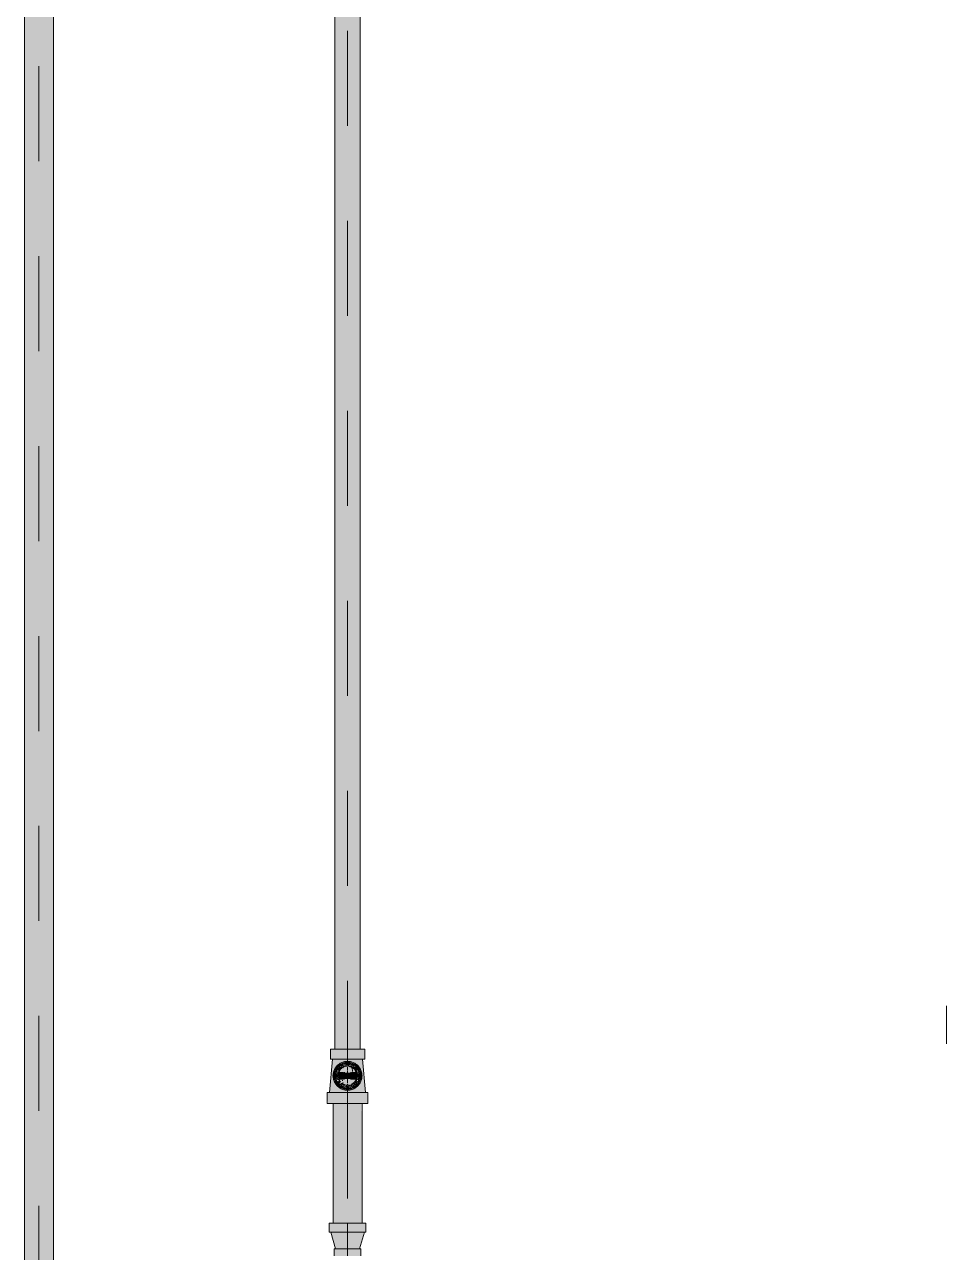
# Model space of a CAD drawing. Header units: millimetres. Extents: x -4000 to 187956, y -58990 to 162485.
# Drawn here: x 31226 to 32766, y 131155 to 133207 of the extents above; entities that cross this region are included whole.
import ezdxf

# ---------------------------------------------------------------- set-up
doc = ezdxf.new("R2010")
doc.units = ezdxf.units.MM
doc.linetypes.add('Dash 1_16_', pattern=[317.5, 158.75, -158.75])
for name, color, linetype, lineweight in [('A-DOOR', 31, 'Continuous', 13), ('F-SPRN', 3, 'Continuous', 9), ('P-PIPE', 3, 'Continuous', 9), ('P-PIPE-CNTR', 3, 'Continuous', 9)]:
    doc.layers.add(name, color=color, linetype=linetype, lineweight=lineweight)

# ---------------------------------------------------------------- blocks, each defined once
blk = doc.blocks.new('VSC-THANG MÁY 2 - 2700-V702-0_000')
at = {"layer": 'A-DOOR', "color": 5, "lineweight": 15}
for p, q in [((-1506.9, -118.5), (-1443.4, -118.5)), ((-1506.9, -118.5), (-1505.9, -118.5)), ((-1444.5, -118.5), (-1443.4, -118.5))]:
    blk.add_line(p, q, dxfattribs=at)
at = {"layer": 'A-DOOR', "color": 171, "lineweight": 15}
for p, q in [((-1505.9, -118.5), (-1491.7, -118.5)), ((-1491.7, -118.5), (-1494.2, -118.5)), ((-1491.7, -118.5), (-1494.2, -118.5)), ((-1459.2, -118.5), (-1491.1, -118.5)), ((-1459.2, -118.5), (-1491.1, -118.5)), ((-1456.1, -118.5), (-1458.7, -118.5)), ((-1456.1, -118.5), (-1458.7, -118.5)), ((-1458.6, -118.5), (-1444.5, -118.5))]:
    blk.add_line(p, q, dxfattribs=at)
at = {"layer": 'A-DOOR', "color": 161, "lineweight": 15}
blk.add_line((-1491.1, -118.5), (-1459.3, -118.5), dxfattribs=at)
blk = doc.blocks.new('CMF2_NHAXUONG_A_rvt-1-0_000')
at = {"layer": 'A-DOOR', "color": 250, "lineweight": 9, "rotation": 270}
blk.add_blockref('VSC-THANG MÁY 2 - 2700-V702-0_000', (32885, 130059.9), dxfattribs=at)
blk = doc.blocks.new('Sprinkler_Up - DN20-V224-0_000')
at = {"layer": 'F-SPRN', "transparency": 33554534}
for points in [[(-13.5, 0), (-3.9, 0.7), (-1.7, 2.9), (-1.2, 3.5), (-0.6, 4), (0.6, 4), (1.2, 3.5), (1.7, 2.9), (4.6, 0), (22.2, 0), (18, 13.1), (6.9, 21.2), (-6.9, 21.2), (-18.2, 12.5), (-22.2, 0)], [(0, -21.2), (6.9, -21.2), (18, -13.1), (22.2, 0), (3.9, -0.7), (1.7, -2.9), (1.2, -3.5), (0.6, -4), (-0.6, -4), (-1.2, -3.5), (-1.7, -2.9), (-4.6, 0), (-22.2, 0), (-18, -13.1), (-6.9, -21.2)], [(0, -16.7), (4.3, -16.1), (11.8, -11.8), (16.1, -4.3), (16.1, 4.3), (10.8, 12.5), (8.3, 14.4), (0, 16.7), (-4.3, 16.1), (-11.8, 11.8), (-16.1, 4.3), (-16.1, -4.3), (-11.8, -11.8), (-8.3, -14.4)], [(0, -15.6), (7.8, -13.5), (13.5, -7.8), (15.1, -4), (15.1, 4), (13.5, 7.8), (7.8, 13.5), (0, 15.6), (-9.1, 12.5), (-11, 11), (-15.1, 4), (-15.1, -4), (-11, -11), (-7.8, -13.5)], [(-10.9, -5.5), (-10.9, 5.4), (-14.5, 5.4), (-14.5, -5.5)], [(-7.7, -5.5), (-7.7, 5.4), (-10.9, 5.4), (-10.9, -5.5)], [(0, -5.5), (0, 5.4), (-7.7, 5.4), (-7.7, -5.5)], [(0, 0), (5.7, 0), (2.9, 4.9), (-2.9, 4.9), (-5.7, 0)], [(2.9, -4.9), (5.7, 0), (-5.7, 0), (-2.9, -4.9)], [(-4.6, 0), (4.6, 0), (0, 4.6)], [(0, -4.6), (4.6, 0), (-4.6, 0)], [(0, -2.6), (1.3, 0), (-1.8, 0)], [(-1.3, 0), (1.8, 0), (0, 2.6)], [(7.7, -5.5), (7.7, 5.4), (0, 5.4), (0, -5.5)], [(10.9, -5.5), (10.9, 5.4), (7.7, 5.4), (7.7, -5.5)], [(14.5, -5.5), (14.5, 5.4), (10.9, 5.4), (10.9, -5.5)]]:
    blk.add_hatch(color=1, dxfattribs=at).paths.add_polyline_path(points)
at = {"layer": 'F-SPRN', "color": 1}
for p, q in [((-11.5, 5.4), (-14.5, 5.4)), ((-14.5, 5.4), (-11.3, 5.4)), ((-14.5, 5.4), (-14.5, 3.7)), ((-14.5, 3.3), (-14.5, 0)), ((-11.5, 5.4), (-11.5, 4)), ((-10.9, 1.9), (-10.9, 3.6)), ((-10.8, 5.4), (-8, 5.4)), ((-8.1, 5.4), (-10.8, 5.4)), ((-8.1, 5.4), (-8.1, 2.8)), ((-8.1, 2.5), (-8.1, 0.7)), ((-7.7, 4.8), (-7.7, 2.7)), ((-7.7, 4.8), (-7.7, 2.7)), ((-7.7, 2.1), (-7.7, 0.5)), ((-7.7, 2.1), (-7.7, 0.5)), ((-6.7, 5.4), (-4.7, 5.4)), ((-5.8, 3.8), (-5.8, 2.2)), ((-2.1, 0), (-2.1, 0)), ((-2.1, 0), (-2.1, -0.1)), ((-0.6, 2), (-0.6, 2)), ((-0.5, 2), (-0.6, 2)), ((0, 2.1), (-0.1, 2.1)), ((2.1, 0), (2.1, 0.1)), ((2.1, 0), (2.1, 0)), ((4.7, 5.4), (6.5, 5.4)), ((7.7, 5.4), (10.8, 5.4)), ((7.7, 5.2), (7.7, 2.7)), ((7.7, 5.2), (7.7, 2.7)), ((7.7, 2.3), (7.7, 0.5)), ((7.7, 2.3), (7.7, 0.5)), ((10.8, 5.4), (8.1, 5.4)), ((8.1, 5.4), (8.1, 2.8)), ((8.1, 2.5), (8.1, 0.4)), ((10.9, 5.4), (14.5, 5.4)), ((10.9, 3.6), (10.9, 0.2)), ((14.5, 5.4), (11.5, 5.4)), ((11.5, 5.4), (11.5, 4)), ((11.5, 3), (11.5, 0.2)), ((14.5, 5.4), (14.5, -5.5)), ((-14.5, -1.3), (-14.5, -3.7)), ((-11.1, -5.5), (-14.5, -5.5)), ((-14.5, -5.5), (-11.5, -5.5)), ((-10.9, -2.6), (-10.9, -1.3)), ((-10.8, -5.5), (-8.1, -5.5)), ((-7.8, -5.5), (-10.8, -5.5)), ((-8.1, -4.2), (-8.1, -5.5)), ((-7.7, -2.7), (-7.7, -4)), ((-7.7, -2.7), (-7.7, -4)), ((-7, -5.5), (-5.8, -5.5)), ((-4.8, -5.5), (-7, -5.5)), ((-5.8, -2.3), (-5.8, -3.8)), ((0, -2.1), (0.1, -2.1)), ((7, -5.5), (4.8, -5.5)), ((5.8, -2.2), (5.8, -3.8)), ((5.8, -5.5), (7, -5.5)), ((7.7, -0.5), (7.7, -2.3)), ((7.7, -0.5), (7.7, -2.3)), ((7.7, -2.7), (7.7, -5.4)), ((7.7, -2.7), (7.7, -5.4)), ((10.8, -5.5), (7.7, -5.5)), ((8.1, -0.4), (8.1, -2.5)), ((8.1, -2.8), (8.1, -5.5)), ((8.1, -5.5), (10.8, -5.5)), ((10.9, -0.2), (10.9, -3.6)), ((14.5, -5.5), (10.9, -5.5)), ((11.5, -0.2), (11.5, -3)), ((11.5, -4), (11.5, -5.5)), ((11.5, -5.5), (14.5, -5.5))]:
    blk.add_line(p, q, dxfattribs=at)
at = {"layer": 'F-SPRN', "color": 1, "flags": 128}
for points in [[(-0.6, 2), (-0.7, 2), (-0.8, 1.9), (-0.9, 1.9), (-0.9, 1.9), (-1, 1.8), (-1.1, 1.8), (-1.2, 1.7), (-1.2, 1.7), (-1.3, 1.6), (-1.4, 1.6), (-1.4, 1.5), (-1.5, 1.5), (-1.5, 1.4), (-1.6, 1.3), (-1.6, 1.3), (-1.7, 1.2), (-1.7, 1.1), (-1.8, 1.1), (-1.8, 1), (-1.9, 0.9), (-1.9, 0.8), (-1.9, 0.8), (-2, 0.7), (-2, 0.6), (-2, 0.5), (-2, 0.5), (-2, 0.4), (-2.1, 0.3), (-2.1, 0.2), (-2.1, 0.1), (-2.1, 0)], [(-0.1, 2.1), (-0.1, 2.1), (-0.2, 2.1), (-0.3, 2.1), (-0.4, 2), (-0.5, 2)], [(2.1, 0.1), (2.1, 0.2), (2.1, 0.2), (2.1, 0.3), (2, 0.4), (2, 0.5), (2, 0.6), (2, 0.7), (1.9, 0.7), (1.9, 0.8), (1.9, 0.9), (1.8, 1), (1.8, 1), (1.8, 1.1), (1.7, 1.2), (1.7, 1.2), (1.6, 1.3), (1.6, 1.4), (1.5, 1.4), (1.4, 1.5), (1.4, 1.5), (1.3, 1.6), (1.3, 1.7), (1.2, 1.7), (1.1, 1.7), (1.1, 1.8), (1, 1.8), (0.9, 1.9), (0.8, 1.9), (0.8, 1.9), (0.7, 2), (0.6, 2), (0.5, 2), (0.4, 2), (0.4, 2), (0.3, 2.1), (0.2, 2.1), (0.1, 2.1), (0, 2.1)], [(-2.1, -0.1), (-2.1, -0.2), (-2.1, -0.2), (-2.1, -0.3)], [(-2.1, -0.3), (-2, -0.4), (-2, -0.5), (-2, -0.6), (-2, -0.7), (-1.9, -0.7), (-1.9, -0.8), (-1.9, -0.9), (-1.8, -1), (-1.8, -1), (-1.8, -1.1), (-1.7, -1.2), (-1.7, -1.2), (-1.6, -1.3), (-1.6, -1.4), (-1.5, -1.4), (-1.4, -1.5), (-1.4, -1.5), (-1.3, -1.6), (-1.3, -1.7), (-1.2, -1.7), (-1.1, -1.7), (-1.1, -1.8), (-1, -1.8), (-0.9, -1.9), (-0.8, -1.9), (-0.8, -1.9), (-0.7, -2), (-0.6, -2), (-0.5, -2), (-0.4, -2), (-0.4, -2), (-0.3, -2.1), (-0.2, -2.1), (-0.1, -2.1), (0, -2.1)], [(0.1, -2.1), (0.1, -2.1), (0.2, -2.1), (0.3, -2.1), (0.4, -2), (0.5, -2), (0.6, -2), (0.6, -2), (0.7, -2), (0.8, -1.9), (0.9, -1.9), (0.9, -1.9), (1, -1.8), (1.1, -1.8), (1.2, -1.7), (1.2, -1.7), (1.3, -1.6), (1.4, -1.6), (1.4, -1.5), (1.5, -1.5), (1.5, -1.4), (1.6, -1.3), (1.6, -1.3), (1.7, -1.2), (1.7, -1.1), (1.8, -1.1), (1.8, -1), (1.9, -0.9), (1.9, -0.8), (1.9, -0.8), (2, -0.7), (2, -0.6), (2, -0.5), (2, -0.5), (2, -0.4), (2.1, -0.3), (2.1, -0.2), (2.1, -0.1), (2.1, 0)]]:
    blk.add_lwpolyline(points, dxfattribs=at)
at = {"layer": 'F-SPRN', "color": 1}
for radius, start, end in [(22.2, 360, 180), (21.9, 108.2621, 125.7507), (21.9, 99.348, 107.901), (21.9, 90.145, 98.8503), (21.9, 72.5583, 89.4624), (21.9, 54.2493, 71.7379), (21.9, 165.6773, 179.2615), (21.9, 144.9438, 164.8151), (21.9, 144, 144.9438), (21.9, 126.6942, 143.2701), (16.7, 167.6802, 180), (16.7, 167.6802, 180), (16.7, 155.3879, 164.9693), (16.7, 155.3879, 164.9693), (15.6, 166.4265, 180), (15.6, 166.4265, 180), (15.6, 150.9409, 165), (15.6, 159.6139, 165), (16.7, 136.7213, 149.931), (16.7, 136.7213, 149.931), (15.6, 150.9409, 156.3845), (15.6, 138.4214, 150), (15.6, 138.4214, 150), (16.7, 130.7528, 135), (16.7, 130.7528, 135), (16.7, 121.4181, 130.5751), (16.7, 121.4181, 130.5751), (15.6, 126.205, 133.2078), (15.6, 126.205, 133.2078), (16.7, 106.5995, 120), (16.7, 106.5995, 120), (15.6, 114.4363, 119.9813), (15.6, 114.4363, 119.9813), (4.63, 155.7832, 180), (4.63, 155.7832, 180), (16.7, 96.4143, 105), (16.7, 96.4143, 105), (4.63, 109.0192, 138.2703), (4.63, 109.0192, 138.2703), (15.6, 95.5762, 100.6843), (15.6, 95.5762, 100.6843), (2.56, 109.0192, 168.8278), (2.56, 109.0192, 168.8278), (2.04, 109.0192, 180), (16.7, 83.0684, 90), (16.7, 83.0684, 90), (4.63, 17.9592, 90), (4.63, 17.9592, 90), (3.81, 57.0577, 90), (2.56, 14.5599, 90), (2.56, 14.5599, 90), (2.04, 10.4703, 90), (15.6, 75.573, 80.5892), (15.6, 75.573, 80.5892), (3.81, 16.1605, 43.8358), (15.6, 67.5614, 74.5481), (15.6, 67.5614, 74.5481), (16.7, 60, 75), (16.7, 60, 75), (15.6, 60.0187, 65.5637), (15.6, 60.0187, 65.5637), (15.6, 54.096, 60), (15.6, 54.096, 60), (16.7, 49.4249, 58.5819), (16.7, 49.4249, 58.5819), (15.6, 46.7922, 53.795), (15.6, 46.7922, 53.795), (16.7, 45, 49.2472), (16.7, 45, 49.2472), (15.6, 30, 41.5786), (15.6, 30, 41.5786), (16.7, 30, 43.2787), (16.7, 30, 43.2787), (21.9, 36.7299, 53.3058), (15.6, 23.6155, 29.5646), (15.6, 15, 29.5646), (15.6, 15, 20.3861), (16.7, 15, 24.6121), (16.7, 15, 24.6121), (15.6, 360, 13.6618), (15.6, 0, 13.6618), (16.7, 360, 12.3198), (16.7, 0, 12.3198), (21.9, 35.0562, 36), (21.9, 15.1849, 35.0562), (21.9, 0.7385, 14.3227), (22.2, 180, 360), (21.9, 180.7385, 194.3227), (21.9, 195.1849, 215.2302), (21.9, 216.7299, 233.3058), (16.7, 180, 192.3198), (16.7, 180, 192.3198), (16.7, 195.0307, 204.6121), (16.7, 195.0307, 204.6121), (15.6, 181.9082, 193.6618), (15.6, 181.9082, 193.6618), (15.6, 197.3339, 209.5646), (15.6, 197.3339, 209.5646), (16.7, 210.069, 223.2787), (16.7, 210.069, 223.2787), (15.6, 212.5472, 221.5786), (15.6, 212.5472, 221.5786), (21.9, 234.2493, 251.7379), (16.7, 229.4249, 238.5819), (16.7, 229.4249, 238.5819), (15.6, 233.795, 240), (15.6, 233.795, 240), (16.7, 240, 255), (16.7, 240, 255), (15.6, 240.0187, 254.5481), (15.6, 240.0187, 254.5481), (4.63, 197.9592, 0), (4.63, 197.9592, 270), (15.6, 255, 267.64), (15.6, 255, 267.64), (3.81, 196.1605, 360), (2.56, 191.1677, 0), (2.56, 191.1677, 360), (2.04, 190.4703, 0), (16.7, 263.0684, 270), (16.7, 263.0684, 270), (4.63, 270, 360), (15.6, 275.5762, 280.6843), (15.6, 275.5762, 280.6843), (16.7, 276.4143, 285), (16.7, 276.4143, 285), (16.7, 286.5995, 300), (16.7, 286.5995, 300), (15.6, 294.4363, 299.9813), (15.6, 294.4363, 299.9813), (21.9, 288.2621, 305.7507), (15.6, 300, 313.2078), (15.6, 300, 313.2078), (16.7, 301.4181, 310.5751), (16.7, 301.4181, 310.5751), (15.6, 318.4214, 330), (15.6, 318.4214, 330), (16.7, 316.7213, 330), (16.7, 316.7213, 330), (21.9, 306.6942, 323.2701), (15.6, 330.4354, 345), (15.6, 330.4354, 336.3845), (15.6, 339.6139, 345), (15.6, 346.3382, 360), (15.6, 346.3382, 360), (16.7, 335.3879, 345), (16.7, 335.3879, 345), (16.7, 347.6802, 360), (16.7, 347.6802, 360), (21.9, 324.7698, 344.8151), (21.9, 345.6773, 359.2615), (21.9, 252.5583, 269.4624), (21.9, 270.145, 278.8503), (21.9, 279.348, 287.901)]:
    blk.add_arc((0, 0), radius, start, end, dxfattribs=at)
blk = doc.blocks.new('Steel_Transition_Threaded_HoaPhat - Standard-V192-0_000')
at = {"layer": 'P-PIPE', "lineweight": 13, "transparency": 33554534}
h = blk.add_hatch(color=1, dxfattribs=at)
h.paths.add_polyline_path([(6750, 131427.6), (6755.8, 131428.4), (6761.3, 131430.6), (6765.9, 131434.2), (6769.5, 131438.8), (6771.7, 131444.3), (6772.5, 131450.1), (6771.7, 131455.9), (6768.5, 131462.6), (6765.9, 131466), (6761.3, 131469.6), (6755.8, 131471.8), (6750, 131472.6), (6744.2, 131471.8), (6738.8, 131469.6), (6731.5, 131462.6), (6730.5, 131461.3), (6728.3, 131455.9), (6727.5, 131450.1), (6728.3, 131444.3), (6730.5, 131438.8), (6734.1, 131434.2), (6738.8, 131430.6), (6744.2, 131428.4)])
h.paths.add_polyline_path([(6750, 131430), (6744.8, 131430.7), (6740, 131432.7), (6735.8, 131435.9), (6732.6, 131440), (6730.6, 131444.9), (6729.9, 131450.1), (6730.6, 131455.3), (6734.5, 131462.6), (6735.8, 131464.3), (6740, 131467.5), (6744.8, 131469.5), (6750, 131470.2), (6755.2, 131469.5), (6760.1, 131467.5), (6765.5, 131462.6), (6767.4, 131460.1), (6769.4, 131455.3), (6770.1, 131450.1), (6769.4, 131444.9), (6767.4, 131440), (6764.2, 131435.9), (6760.1, 131432.7), (6755.2, 131430.7)])
for points in [[(6750, 131430), (6750, 131433.7), (6741.8, 131435.9), (6735.8, 131441.9), (6733.6, 131450.1), (6735.8, 131458.3), (6741.8, 131464.3), (6750, 131466.5), (6750, 131470.2), (6744.8, 131469.5), (6740, 131467.5), (6734.5, 131462.6), (6732.6, 131460.1), (6730.6, 131455.3), (6729.9, 131450.1), (6730.6, 131444.9), (6732.6, 131440), (6735.8, 131435.9), (6740, 131432.7), (6744.8, 131430.7)], [(6750, 131431.6), (6754.8, 131432.2), (6759.3, 131434.1), (6763.1, 131437), (6766, 131440.8), (6767.9, 131445.3), (6768.5, 131450.1), (6767.9, 131454.9), (6763.5, 131462.6), (6763.1, 131463.2), (6759.3, 131466.1), (6754.8, 131468), (6750, 131468.6), (6745.2, 131468), (6740.8, 131466.1), (6736.5, 131462.6), (6734, 131459.3), (6732.1, 131454.9), (6731.5, 131450.1), (6732.1, 131445.3), (6734, 131440.8), (6736.9, 131437), (6740.8, 131434.1), (6745.2, 131432.2)], [(6750, 131430), (6755.2, 131430.7), (6760.1, 131432.7), (6764.2, 131435.9), (6767.4, 131440), (6769.4, 131444.9), (6770.1, 131450.1), (6769.4, 131455.3), (6765.5, 131462.6), (6764.2, 131464.3), (6760.1, 131467.5), (6755.2, 131469.5), (6750, 131470.2), (6750, 131466.5), (6758.2, 131464.3), (6764.2, 131458.3), (6766.4, 131450.1), (6764.2, 131441.9), (6758.2, 131435.9), (6750, 131433.7)]]:
    blk.add_hatch(color=1, dxfattribs=at).paths.add_polyline_path(points)
at = {"layer": 'P-PIPE', "color": 20, "lineweight": 13}
for radius, start, end in [(22.5, 90, 270), (22.5, 165, 180), (22.5, 150, 165), (20.1, 166.0499, 180), (22.5, 135, 150), (20.1, 150, 162.7449), (18.5, 166.5939, 193.4061), (18.5, 166.5939, 180), (18.5, 157.6232, 165), (18.5, 157.6232, 165), (20.1, 141.0399, 148.1553), (16.4, 168.5467, 178.9063), (18.5, 137.133, 150), (18.5, 137.133, 150), (22.5, 120, 135), (16.4, 158.0319, 163.506), (20.1, 135, 139.8677), (20.1, 128.8856, 135), (16.4, 143.5463, 150), (18.5, 135, 137.133), (18.5, 135, 137.133), (18.5, 123.4976, 133.2041), (18.5, 123.4976, 133.2041), (20.1, 120, 125.0043), (22.5, 105, 120), (16.4, 121.0738, 128.0319), (20.1, 109.6859, 120), (18.5, 106.819, 120), (18.5, 106.819, 120), (16.4, 115.1607, 120), (16.4, 107.4657, 111.9681), (22.5, 90, 105), (20.1, 100.9975, 105), (18.5, 91.4353, 103.2046), (18.5, 91.4353, 103.2046), (16.4, 96.2132, 104.6042), (20.1, 90.5246, 98.5089), (22.5, 75, 90), (22.5, 270, 90), (18.5, 78.0986, 90), (18.5, 78.0986, 90), (20.1, 75.0607, 87.9279), (18.5, 60, 75), (18.5, 60, 75), (16.4, 66.9681, 72.9388), (20.1, 60, 75), (22.5, 60, 75), (16.4, 50.4733, 56.6389), (20.1, 54.9957, 60), (18.5, 46.7959, 56.5024), (18.5, 46.7959, 56.5024), (22.5, 45, 60), (20.1, 45, 51.1144), (16.4, 30, 38.0319), (18.5, 42.867, 45), (18.5, 42.867, 45), (18.5, 30, 42.867), (18.5, 30, 42.867), (20.1, 40.1323, 45), (20.1, 31.8447, 38.9601), (22.5, 30, 45), (16.4, 353.5463, 8.0319), (18.5, 15, 22.3768), (18.5, 15, 22.3768), (20.1, 17.2551, 30), (18.5, 346.5939, 13.4061), (18.5, 0, 13.4061), (22.5, 15, 30), (20.1, 0, 13.9501), (22.5, 0, 15), (22.5, 180, 195), (22.5, 195, 210), (20.1, 180, 193.9501), (22.5, 210, 225), (20.1, 197.2551, 210), (18.5, 180, 193.4061), (18.5, 195, 202.3768), (18.5, 195, 202.3768), (20.1, 211.8447, 225), (16.4, 184.8393, 191.4533), (18.5, 210, 223.5703), (18.5, 210, 223.5703), (22.5, 225, 240), (20.1, 225, 231.1144), (16.4, 210.6635, 216.4537), (18.5, 226.7959, 236.5024), (18.5, 226.7959, 236.5024), (20.1, 234.9957, 240), (16.4, 230.4733, 236.6389), (20.1, 240, 255), (18.5, 240, 255), (18.5, 240, 255), (16.4, 240, 246.5955), (16.4, 250.3629, 255), (18.5, 258.0986, 270), (18.5, 258.0986, 270), (16.4, 264.1652, 268.506), (18.5, 271.4353, 283.2046), (18.5, 271.4353, 283.2046), (16.4, 276.2132, 283.9063), (16.4, 287.4657, 291.9681), (18.5, 286.819, 300), (18.5, 286.819, 300), (16.4, 293.4045, 300), (20.1, 289.6859, 300), (20.1, 300, 305.0043), (18.5, 303.4976, 313.2041), (18.5, 303.4976, 313.2041), (22.5, 300, 315), (20.1, 308.8856, 315), (18.5, 316.4297, 330), (18.5, 316.4297, 330), (20.1, 315, 328.1553), (16.4, 338.0319, 342.8691), (22.5, 315, 330), (18.5, 337.6232, 345), (18.5, 337.6232, 345), (20.1, 330, 342.7449), (18.5, 346.5939, 0), (20.1, 346.0499, 0), (22.5, 330, 345), (22.5, 345, 0), (22.5, 240, 255), (22.5, 255, 270), (20.1, 255.0607, 267.9279), (22.5, 270, 285), (20.1, 270.5246, 278.5089), (20.1, 280.9975, 285), (22.5, 285, 300)]:
    blk.add_arc((6750, 131450.1), radius, start, end, dxfattribs=at)

msp = doc.modelspace()

# ---------------------------------------------------------------- block references
at = {"lineweight": 5}
msp.add_blockref('CMF2_NHAXUONG_A_rvt-1-0_000', (0, 0), dxfattribs=at)

# ---------------------------------------------------------------- next in the draw order: hatches: boundary and pattern name
at = {"layer": 'P-PIPE', "transparency": 33554534}
for points in [[(31243.8, 126503.5), (31250, 126503.5), (31250, 134725.1), (31225.9, 134725.1), (31226.7, 126503.5), (31237.9, 126503.5)], [(31256.2, 126503.5), (31274.1, 126503.5), (31273.3, 134725.1), (31250, 134725.1), (31250, 126503.5)], [(31765.6, 131494.3), (31765.6, 134148.9), (31744.5, 134148.9), (31745.3, 131494.3), (31760.2, 131494.3)], [(31765.6, 131494.3), (31786.7, 131494.3), (31786, 134148.9), (31765.6, 134148.9), (31765.6, 131499.1)], [(31745.4, 131477.6), (31765.6, 131477.6), (31765.6, 131494.3), (31737, 131494.3), (31738, 131477.6), (31740.8, 131477.6)], [(31794.3, 131477.6), (31793.3, 131494.3), (31765.6, 131494.3), (31765.6, 131477.6), (31793.3, 131477.6)], [(31736.6, 131422.2), (31765.6, 131422.2), (31765.6, 131428.9), (31758.1, 131430.3), (31751.9, 131434), (31747.5, 131439.3), (31744.9, 131445.9), (31744.7, 131453.5), (31748.9, 131462.6), (31751.8, 131466.1), (31760, 131470.2), (31765.6, 131471.2), (31765.6, 131477.6), (31740.3, 131477.6), (31735.6, 131422.2)], [(31765.6, 131426), (31771.9, 131426.8), (31777.7, 131429.2), (31782.7, 131433), (31786.5, 131438), (31788.9, 131443.8), (31789.7, 131450.1), (31788.9, 131456.3), (31786.1, 131462.6), (31782.7, 131467.1), (31777.7, 131471), (31771.9, 131473.4), (31765.6, 131474.2), (31759.4, 131473.4), (31753.6, 131471), (31748.6, 131467.1), (31744.7, 131462.1), (31742.3, 131456.3), (31741.5, 131450.1), (31742.3, 131443.8), (31744.7, 131438), (31748.6, 131433), (31753.6, 131429.2), (31759.4, 131426.8), (31764.5, 131426.1)], [(31795.6, 131422.2), (31790, 131477.6), (31765.6, 131477.6), (31765.6, 131471.2), (31774.7, 131468.9), (31779.4, 131466.1), (31784, 131460.6), (31786.5, 131453.5), (31786.3, 131445.9), (31783.8, 131439.3), (31779.4, 131434), (31773.1, 131430.3), (31765.6, 131428.9), (31765.6, 131422.2), (31794.6, 131422.2)], [(31757.3, 131435.6), (31758.4, 131437.6), (31757.3, 131441.7), (31758.4, 131445.9), (31761.5, 131449), (31772.9, 131454.3), (31774, 131458.4), (31772.8, 131462.6), (31771.5, 131464.3), (31765.6, 131466.8), (31757.3, 131464.6), (31751.2, 131458.4), (31748.9, 131450.1), (31751.2, 131441.7), (31753.8, 131438.3)], [(31765.6, 131433.4), (31774, 131435.6), (31777.4, 131438.3), (31781.8, 131445.8), (31781.8, 131454.4), (31776.5, 131462.6), (31774, 131464.6), (31765.6, 131466.8), (31761.3, 131466.2), (31753.8, 131461.9), (31749.5, 131454.4), (31749.5, 131445.8), (31753.8, 131438.3), (31757.3, 131435.6)], [(31736.4, 131403.8), (31765.6, 131403.8), (31765.6, 131422.2), (31731.8, 131422.2), (31733, 131403.8), (31734.2, 131403.8)], [(31799.4, 131403.8), (31798.3, 131422.2), (31765.6, 131422.2), (31765.6, 131403.8), (31798.3, 131403.8)], [(31759.4, 131203.5), (31765.6, 131203.5), (31765.6, 131403.8), (31741.5, 131403.8), (31742.3, 131203.5), (31753.6, 131203.5)], [(31765.6, 131203.5), (31789.8, 131203.5), (31788.9, 131403.8), (31765.6, 131403.8), (31765.6, 131280.1)], [(31735.9, 131188.6), (31796.4, 131188.6), (31795.4, 131203.5), (31734.8, 131203.5), (31734.8, 131188.6)], [(31779.8, 131160.7), (31785.7, 131160.7), (31792.8, 131188.6), (31737.5, 131188.6), (31746.2, 131160.7), (31775.7, 131160.7)], [(31743.9, 131148.9), (31788.1, 131148.9), (31787.4, 131160.7), (31743.1, 131160.7), (31743.1, 131148.9)]]:
    msp.add_hatch(color=1, dxfattribs=at).paths.add_polyline_path(points)

# ---------------------------------------------------------------- next in the draw order: linework, layer by layer
at = {"layer": 'P-PIPE', "color": 20, "lineweight": 13}
for p, q in [((31225.9, 134725.1), (31225.9, 126503.5)), ((31274.1, 126503.5), (31274.1, 134725.1)), ((31744.5, 134148.9), (31744.5, 131494.3)), ((31786.7, 131494.3), (31786.7, 134148.9)), ((31737, 131494.3), (31737, 131477.6)), ((31738, 131494.3), (31737, 131494.3)), ((31765.6, 131494.3), (31737, 131494.3)), ((31740.8, 131494.3), (31738, 131494.3)), ((31744.4, 131494.3), (31740.8, 131494.3)), ((31744.5, 131494.3), (31745.3, 131494.3)), ((31745.3, 131494.3), (31750.7, 131494.3)), ((31750.7, 131494.3), (31745.4, 131494.3)), ((31765.6, 131494.3), (31751.3, 131494.3)), ((31751.3, 131494.3), (31780, 131494.3)), ((31779.9, 131494.3), (31765.6, 131494.3)), ((31794.3, 131494.3), (31765.6, 131494.3)), ((31780.5, 131494.3), (31785.9, 131494.3)), ((31785.9, 131494.3), (31780.6, 131494.3)), ((31786, 131494.3), (31786.7, 131494.3)), ((31790.4, 131494.3), (31786.8, 131494.3)), ((31793.3, 131494.3), (31790.4, 131494.3)), ((31794.3, 131494.3), (31793.3, 131494.3)), ((31794.3, 131477.6), (31794.3, 131494.3)), ((31740.3, 131477.6), (31735.6, 131422.2)), ((31737, 131477.6), (31738, 131477.6)), ((31737, 131477.6), (31765.6, 131477.6)), ((31738, 131477.6), (31740.2, 131477.6)), ((31741.1, 131477.6), (31750.3, 131477.6)), ((31751.3, 131477.6), (31757.5, 131477.6)), ((31759.1, 131477.6), (31765.6, 131477.6)), ((31765.6, 131477.6), (31772.2, 131477.6)), ((31765.6, 131477.6), (31794.3, 131477.6)), ((31773.7, 131477.6), (31779.9, 131477.6)), ((31781, 131477.6), (31790.1, 131477.6)), ((31795.6, 131422.2), (31790.9, 131477.6)), ((31791, 131477.6), (31793.3, 131477.6)), ((31793.3, 131477.6), (31794.3, 131477.6)), ((31731.8, 131422.2), (31731.8, 131403.8)), ((31733, 131422.2), (31731.8, 131422.2)), ((31765.6, 131422.2), (31731.8, 131422.2)), ((31735.4, 131422.2), (31733, 131422.2)), ((31756.9, 131422.2), (31736.6, 131422.2)), ((31765.6, 131422.2), (31757.8, 131422.2)), ((31773.4, 131422.2), (31765.6, 131422.2)), ((31799.4, 131422.2), (31765.6, 131422.2)), ((31794.7, 131422.2), (31774.4, 131422.2)), ((31798.3, 131422.2), (31795.8, 131422.2)), ((31799.4, 131422.2), (31798.3, 131422.2)), ((31799.4, 131403.8), (31799.4, 131422.2)), ((31731.8, 131403.8), (31733, 131403.8)), ((31731.8, 131403.8), (31765.6, 131403.8)), ((31733, 131403.8), (31736.4, 131403.8)), ((31736.4, 131403.8), (31741.5, 131403.8)), ((31741.5, 131403.8), (31741.5, 131203.5)), ((31748.6, 131403.8), (31741.5, 131403.8)), ((31742.3, 131403.8), (31748.5, 131403.8)), ((31748.7, 131403.8), (31765.6, 131403.8)), ((31782.5, 131403.8), (31748.7, 131403.8)), ((31765.6, 131403.8), (31782.5, 131403.8)), ((31765.6, 131403.8), (31799.4, 131403.8)), ((31782.7, 131403.8), (31789, 131403.8)), ((31789.8, 131403.8), (31782.7, 131403.8)), ((31789.8, 131403.8), (31794.9, 131403.8)), ((31789.8, 131203.5), (31789.8, 131403.8)), ((31794.9, 131403.8), (31798.3, 131403.8)), ((31798.3, 131403.8), (31799.4, 131403.8)), ((31734.8, 131203.5), (31734.8, 131188.6)), ((31796.4, 131203.5), (31734.8, 131203.5)), ((31735.9, 131203.5), (31734.8, 131203.5)), ((31734.8, 131188.6), (31735.9, 131188.6)), ((31734.8, 131188.6), (31796.4, 131188.6)), ((31739, 131203.5), (31735.9, 131203.5)), ((31735.9, 131188.6), (31737.3, 131188.6)), ((31737.5, 131188.6), (31745.5, 131160.7)), ((31741.3, 131203.5), (31739, 131203.5)), ((31739, 131188.6), (31757.7, 131188.6)), ((31741.5, 131203.5), (31743.7, 131203.5)), ((31743.8, 131203.5), (31742.1, 131203.5)), ((31786.6, 131203.5), (31744.6, 131203.5)), ((31744.7, 131203.5), (31786.5, 131203.5)), ((31758.3, 131188.6), (31772.9, 131188.6)), ((31773.6, 131188.6), (31792.3, 131188.6)), ((31785.7, 131160.7), (31793.7, 131188.6)), ((31789.1, 131203.5), (31787.4, 131203.5)), ((31787.6, 131203.5), (31789.8, 131203.5)), ((31792.3, 131203.5), (31790, 131203.5)), ((31795.4, 131203.5), (31792.3, 131203.5)), ((31794, 131188.6), (31795.4, 131188.6)), ((31796.4, 131203.5), (31795.4, 131203.5)), ((31795.4, 131188.6), (31796.4, 131188.6)), ((31796.4, 131188.6), (31796.4, 131203.5)), ((31743.1, 131160.7), (31743.1, 131148.9)), ((31788.1, 131160.7), (31743.1, 131160.7)), ((31743.9, 131160.7), (31743.1, 131160.7)), ((31745.4, 131160.7), (31743.9, 131160.7)), ((31759.8, 131160.7), (31746.2, 131160.7)), ((31770.8, 131160.7), (31760.4, 131160.7)), ((31785.1, 131160.7), (31771.4, 131160.7)), ((31787.4, 131160.7), (31785.9, 131160.7)), ((31788.1, 131160.7), (31787.4, 131160.7)), ((31788.1, 131148.9), (31788.1, 131160.7))]:
    msp.add_line(p, q, dxfattribs=at)
for radius, start, end in [(24.1, 90, 270), (24.1, 105, 120), (24.1, 90, 105), (24.1, 75, 90), (24.1, 270, 90), (24.1, 60, 75), (24.1, 165, 180), (24.1, 150, 165), (21.1, 165.7378, 177.9758), (24.1, 148.5565, 150), (24.1, 135, 148.5565), (21.1, 158.0211, 165), (21.1, 151.0876, 154.6013), (24.1, 120, 135), (21.1, 137.2293, 141.8404), (21.1, 128.0211, 135), (21.1, 108.8679, 125.8689), (21.1, 99.731, 105), (21.1, 90, 98.0211), (21.1, 75, 87.7707), (21.1, 62.2293, 68.0211), (21.1, 54.1311, 60), (24.1, 45, 60), (21.1, 39.4236, 50.5764), (24.1, 30, 45), (21.1, 25.3987, 30), (21.1, 15, 21.9789), (21.1, 2.0242, 12.7707), (24.1, 15, 30), (24.1, 0, 15), (24.1, 180, 195), (24.1, 195, 210), (21.1, 183.5565, 194.2622), (24.1, 210, 225), (21.1, 195, 203.0211), (21.1, 205.3987, 210), (24.1, 225, 240), (21.1, 219.3488, 233.0211), (21.1, 234.4236, 245.5764), (21.1, 291.9789, 305.8689), (24.1, 300, 315), (21.1, 315, 320.0725), (21.1, 321.9789, 326.1637), (24.1, 315, 330), (21.1, 330, 334.6013), (21.1, 336.9789, 345), (21.1, 345.7378, 357.9758), (24.1, 330, 345), (24.1, 345, 0), (24.1, 240, 255), (21.1, 246.9789, 251.1321), (24.1, 255, 267.2695), (21.1, 255, 270), (24.1, 267.2695, 270), (21.1, 270, 276.9789), (24.1, 270, 272.7305), (24.1, 272.7305, 285), (21.1, 279.731, 285), (24.1, 285, 300)]:
    msp.add_arc((31765.6, 131450.1), radius, start, end, dxfattribs=at)
at = {"layer": 'P-PIPE', "color": 1}
for centre, radius, start, end in [((31765.6, 131450.1), 16.7, 170.1108, 177.203), ((31765.6, 131450.1), 16.7, 157.579, 164.2722), ((31765.6, 131458.4), 8.35, 69.0027, 79.2369), ((31765.6, 131458.4), 8.35, 316.3183, 330), ((31765.6, 131458.4), 8.35, 30, 30.1617), ((31765.6, 131458.4), 8.35, 20.1285, 29.0413), ((31765.6, 131458.4), 8.35, 8.0385, 17.9918), ((31765.6, 131458.4), 8.35, 352.2824, 1.6717), ((31765.6, 131450.1), 16.7, 52.0082, 57.203), ((31765.6, 131450.1), 16.7, 46.0317, 51.8726), ((31765.6, 131450.1), 16.7, 39.3092, 45.2846), ((31765.6, 131450.1), 16.7, 32.3031, 39.2955), ((31765.6, 131450.1), 16.7, 23.314, 31.0974), ((31765.6, 131450.1), 16.7, 16.9375, 22.421), ((31765.6, 131450.1), 16.7, 4.3093, 9.8892), ((31765.6, 131450.1), 16.7, 182.797, 189.8892), ((31765.6, 131450.1), 16.7, 190.2154, 195.2487), ((31765.6, 131450.1), 16.7, 231.8726, 237.203), ((31765.6, 131441.7), 8.35, 172.0327, 181.5407), ((31765.6, 131441.7), 8.35, 199.9004, 209.0413), ((31765.6, 131441.7), 8.35, 131.0366, 150), ((31765.6, 131441.7), 8.35, 226.6998, 237.8461), ((31765.6, 131441.7), 8.35, 115.6806, 125.5287), ((31765.6, 131441.7), 8.35, 100.6842, 114.0387), ((31765.6, 131441.7), 8.35, 249.0027, 259.2369), ((31765.6, 131441.7), 8.35, 90, 100.6842), ((31765.6, 131450.1), 16.7, 264.6626, 273.5288), ((31765.6, 131458.4), 8.35, 270, 280.6842), ((31765.6, 131450.1), 16.7, 308.1274, 313.9683), ((31765.6, 131450.1), 16.7, 314.7154, 320.6908), ((31765.6, 131450.1), 16.7, 328.9026, 336.686), ((31765.6, 131450.1), 16.7, 337.2636, 343.0625)]:
    msp.add_arc(centre, radius, start, end, dxfattribs=at)
at = {"layer": 'P-PIPE-CNTR', "color": 1, "linetype": 'Dash 1_16_'}
for p, q in [((31250, 134725.1), (31250, 126503.5)), ((31250, 134725.1), (31250, 126503.5)), ((31765.6, 134148.9), (31765.6, 131494.3)), ((31765.6, 134148.9), (31765.6, 131494.3)), ((31765.6, 131472.6), (31765.6, 131475.1)), ((31765.6, 131471.2), (31765.6, 131472.6)), ((31765.6, 131468.6), (31765.6, 131470.2)), ((31765.6, 131463.6), (31765.6, 131465.2)), ((31765.6, 131459.8), (31765.6, 131462.6)), ((31765.6, 131455.5), (31765.6, 131459.1)), ((31765.6, 131452.6), (31765.6, 131454.3)), ((31765.6, 131450.1), (31765.6, 131452.1)), ((31740.6, 131450.1), (31743.1, 131450.1)), ((31743.4, 131450.1), (31747.1, 131450.1)), ((31747.1, 131450.1), (31748.9, 131450.1)), ((31752.5, 131450.1), (31756, 131450.1)), ((31756, 131450.1), (31758, 131450.1)), ((31761, 131450.1), (31763.2, 131450.1)), ((31764.3, 131450.1), (31765.6, 131450.1)), ((31765.6, 131448), (31765.6, 131450.1)), ((31765.6, 131450.1), (31767, 131450.1)), ((31765.6, 131445.9), (31765.6, 131447.5)), ((31765.6, 131441.1), (31765.6, 131444.6)), ((31765.6, 131438.1), (31765.6, 131440.4)), ((31765.6, 131435), (31765.6, 131436.5)), ((31765.6, 131432.2), (31765.6, 131433.4)), ((31765.6, 131430), (31765.6, 131431.6)), ((31767.4, 131450.1), (31770.3, 131450.1)), ((31771.3, 131450.1), (31779.1, 131450.1)), ((31782, 131450.1), (31784.1, 131450.1)), ((31784.1, 131450.1), (31787.9, 131450.1)), ((31788.1, 131450.1), (31790.6, 131450.1)), ((31765.6, 131427.6), (31765.6, 131428.9)), ((31765.6, 131425.1), (31765.6, 131427.6)), ((31765.6, 131403.8), (31765.6, 131203.5)), ((31765.6, 131403.8), (31765.6, 131203.5))]:
    msp.add_line(p, q, dxfattribs=at)
at = {"layer": 'P-PIPE-CNTR', "color": 20, "lineweight": 13}
for p, q in [((31765.6, 131474.2), (31765.6, 131494.3)), ((31765.6, 131471.2), (31765.6, 131472.6)), ((31765.6, 131468.6), (31765.6, 131470.2)), ((31765.6, 131463.6), (31765.6, 131465.2)), ((31765.6, 131459.8), (31765.6, 131462.6)), ((31765.6, 131455.5), (31765.6, 131459.1)), ((31765.6, 131452.6), (31765.6, 131454.3)), ((31765.6, 131450.1), (31765.6, 131452.1)), ((31765.6, 131448), (31765.6, 131450.1)), ((31765.6, 131446.1), (31765.6, 131447.5)), ((31765.6, 131441.1), (31765.6, 131444.6)), ((31765.6, 131438.1), (31765.6, 131440.1)), ((31765.6, 131435.3), (31765.6, 131436.5)), ((31765.6, 131430), (31765.6, 131431.6)), ((31765.6, 131427.6), (31765.6, 131428.9)), ((31765.6, 131426.1), (31765.6, 131427.6)), ((31765.6, 131403.8), (31765.6, 131426)), ((31765.6, 131203.5), (31765.6, 131148.9))]:
    msp.add_line(p, q, dxfattribs=at)

# ---------------------------------------------------------------- next in the draw order: block references
at = {"layer": 'F-SPRN', "color": 1}
msp.add_blockref('Sprinkler_Up - DN20-V224-0_000', (31765.6, 131450.1), dxfattribs=at)
at = {"layer": 'P-PIPE', "color": 20, "lineweight": 13}
msp.add_blockref('Steel_Transition_Threaded_HoaPhat - Standard-V192-0_000', (25015.6, 0), dxfattribs=at)

doc.saveas('drawing.dxf')
